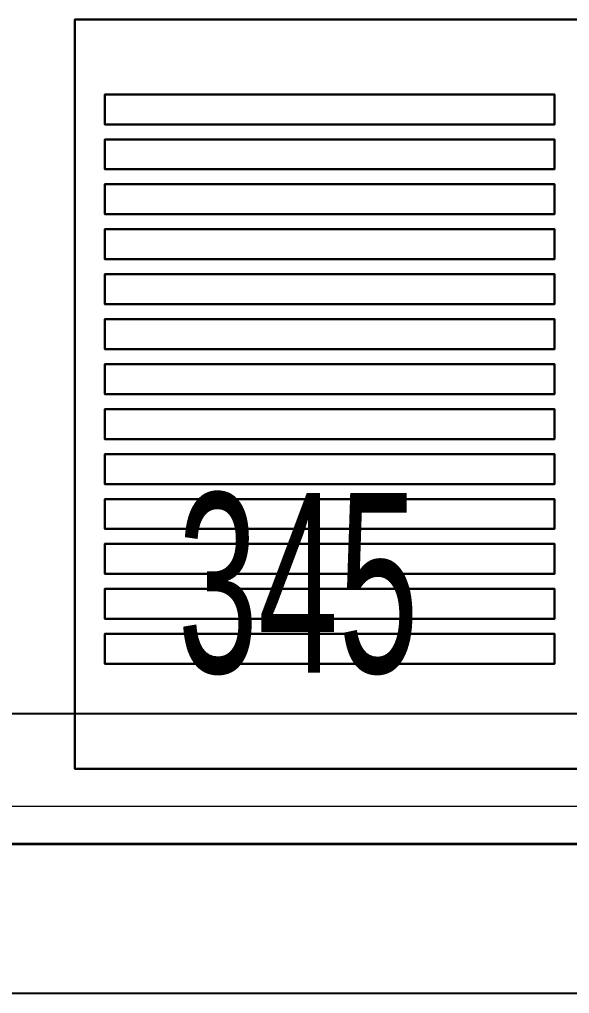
# Model space of a CAD drawing. Header units: inches. Extents: x -7543 to -822, y 102837 to 190349.
# Drawn here: x -833.63248 to -833.62514, y 102837.12568 to 102837.13868 of the extents above; entities that cross this region are included whole.
import ezdxf

# ---------------------------------------------------------------- set-up
doc = ezdxf.new("R2010")
doc.units = ezdxf.units.IN
doc.header["$MEASUREMENT"] = 0
doc.linetypes.add('DASHDOTX2', pattern=[2, 1, -0.5, 0, -0.5])
for name, color, linetype, lineweight in [('AKS', 1, 'Continuous', 25), ('ICOL', 55, 'Continuous', 25), ('SIVA', 150, 'Continuous', 15)]:
    doc.layers.add(name, color=color, linetype=linetype, lineweight=lineweight)
doc.layers.add('DUVAR', color=7, linetype='Continuous', lineweight=35, true_color=0xfc4642)
doc.layers.add('TEFRİŞ', color=7, linetype='Continuous', lineweight=25, true_color=0x78462c)
doc.styles.add('OLCU', font='tromand.shx', dxfattribs={"width": 0.6, "height": 12})

msp = doc.modelspace()

# ---------------------------------------------------------------- linework, layer by layer
at = {"layer": 'AKS', "linetype": 'DASHDOTX2', "ltscale": 10}
msp.add_line((-833.210096, 102837.125684), (-833.660261, 102837.125684), dxfattribs=at)
at = {"layer": 'DUVAR'}
msp.add_line((-833.660261, 102837.127684), (-833.594261, 102837.127684), dxfattribs=at)
at = {"layer": 'ICOL'}
msp.add_line((-833.594261, 102837.129419), (-833.663261, 102837.129419), dxfattribs=at)
at = {"layer": 'SIVA'}
msp.add_line((-833.660761, 102837.128184), (-833.593761, 102837.128184), dxfattribs=at)
at = {"layer": 'TEFRİŞ'}
for points in [[(-833.631741, 102837.128684, -0.000127), (-833.631741, 102837.138684, -0.000127), (-833.631741, 102837.138684), (-833.631741, 102837.128684)], [(-833.631741, 102837.138684, -0.000127), (-833.624941, 102837.138684, -0.000127), (-833.624941, 102837.138684), (-833.631741, 102837.138684)], [(-833.624941, 102837.128684), (-833.624941, 102837.138684), (-833.631741, 102837.138684), (-833.631741, 102837.128684)], [(-833.631341, 102837.137284, -0.000127), (-833.631341, 102837.137684, -0.000127), (-833.631341, 102837.137684, 0.000073), (-833.631341, 102837.137284, 0.000073)], [(-833.631341, 102837.137684, -0.000127), (-833.625341, 102837.137684, -0.000127), (-833.625341, 102837.137684, 0.000073), (-833.631341, 102837.137684, 0.000073)], [(-833.625341, 102837.137284, -0.000127), (-833.625341, 102837.137684, -0.000127), (-833.625341, 102837.137684, 0.000073), (-833.625341, 102837.137284, 0.000073)], [(-833.625341, 102837.137284, -0.000127), (-833.631341, 102837.137284, -0.000127), (-833.631341, 102837.137284, 0.000073), (-833.625341, 102837.137284, 0.000073)], [(-833.631341, 102837.136684, -0.000127), (-833.631341, 102837.137084, -0.000127), (-833.631341, 102837.137084, 0.000073), (-833.631341, 102837.136684, 0.000073)], [(-833.631341, 102837.137084, -0.000127), (-833.625341, 102837.137084, -0.000127), (-833.625341, 102837.137084, 0.000073), (-833.631341, 102837.137084, 0.000073)], [(-833.625341, 102837.136684, -0.000127), (-833.625341, 102837.137084, -0.000127), (-833.625341, 102837.137084, 0.000073), (-833.625341, 102837.136684, 0.000073)], [(-833.625341, 102837.136684, -0.000127), (-833.631341, 102837.136684, -0.000127), (-833.631341, 102837.136684, 0.000073), (-833.625341, 102837.136684, 0.000073)], [(-833.631341, 102837.136084, -0.000127), (-833.631341, 102837.136484, -0.000127), (-833.631341, 102837.136484, 0.000073), (-833.631341, 102837.136084, 0.000073)], [(-833.631341, 102837.136484, -0.000127), (-833.625341, 102837.136484, -0.000127), (-833.625341, 102837.136484, 0.000073), (-833.631341, 102837.136484, 0.000073)], [(-833.625341, 102837.136084, -0.000127), (-833.625341, 102837.136484, -0.000127), (-833.625341, 102837.136484, 0.000073), (-833.625341, 102837.136084, 0.000073)], [(-833.625341, 102837.136084, -0.000127), (-833.631341, 102837.136084, -0.000127), (-833.631341, 102837.136084, 0.000073), (-833.625341, 102837.136084, 0.000073)], [(-833.631341, 102837.135484, -0.000127), (-833.631341, 102837.135884, -0.000127), (-833.631341, 102837.135884, 0.000073), (-833.631341, 102837.135484, 0.000073)], [(-833.631341, 102837.135884, -0.000127), (-833.625341, 102837.135884, -0.000127), (-833.625341, 102837.135884, 0.000073), (-833.631341, 102837.135884, 0.000073)], [(-833.625341, 102837.135484, -0.000127), (-833.625341, 102837.135884, -0.000127), (-833.625341, 102837.135884, 0.000073), (-833.625341, 102837.135484, 0.000073)], [(-833.625341, 102837.135484, -0.000127), (-833.631341, 102837.135484, -0.000127), (-833.631341, 102837.135484, 0.000073), (-833.625341, 102837.135484, 0.000073)], [(-833.631341, 102837.134884, -0.000127), (-833.631341, 102837.135284, -0.000127), (-833.631341, 102837.135284, 0.000073), (-833.631341, 102837.134884, 0.000073)], [(-833.631341, 102837.135284, -0.000127), (-833.625341, 102837.135284, -0.000127), (-833.625341, 102837.135284, 0.000073), (-833.631341, 102837.135284, 0.000073)], [(-833.625341, 102837.134884, -0.000127), (-833.625341, 102837.135284, -0.000127), (-833.625341, 102837.135284, 0.000073), (-833.625341, 102837.134884, 0.000073)], [(-833.625341, 102837.134884, -0.000127), (-833.631341, 102837.134884, -0.000127), (-833.631341, 102837.134884, 0.000073), (-833.625341, 102837.134884, 0.000073)], [(-833.631341, 102837.134284, -0.000127), (-833.631341, 102837.134684, -0.000127), (-833.631341, 102837.134684, 0.000073), (-833.631341, 102837.134284, 0.000073)], [(-833.631341, 102837.134684, -0.000127), (-833.625341, 102837.134684, -0.000127), (-833.625341, 102837.134684, 0.000073), (-833.631341, 102837.134684, 0.000073)], [(-833.625341, 102837.134284, -0.000127), (-833.625341, 102837.134684, -0.000127), (-833.625341, 102837.134684, 0.000073), (-833.625341, 102837.134284, 0.000073)], [(-833.625341, 102837.134284, -0.000127), (-833.631341, 102837.134284, -0.000127), (-833.631341, 102837.134284, 0.000073), (-833.625341, 102837.134284, 0.000073)], [(-833.631341, 102837.133684, -0.000127), (-833.631341, 102837.134084, -0.000127), (-833.631341, 102837.134084, 0.000073), (-833.631341, 102837.133684, 0.000073)], [(-833.631341, 102837.134084, -0.000127), (-833.625341, 102837.134084, -0.000127), (-833.625341, 102837.134084, 0.000073), (-833.631341, 102837.134084, 0.000073)], [(-833.625341, 102837.133684, -0.000127), (-833.625341, 102837.134084, -0.000127), (-833.625341, 102837.134084, 0.000073), (-833.625341, 102837.133684, 0.000073)], [(-833.625341, 102837.133684, -0.000127), (-833.631341, 102837.133684, -0.000127), (-833.631341, 102837.133684, 0.000073), (-833.625341, 102837.133684, 0.000073)], [(-833.631341, 102837.133084, -0.000127), (-833.631341, 102837.133484, -0.000127), (-833.631341, 102837.133484, 0.000073), (-833.631341, 102837.133084, 0.000073)], [(-833.631341, 102837.133484, -0.000127), (-833.625341, 102837.133484, -0.000127), (-833.625341, 102837.133484, 0.000073), (-833.631341, 102837.133484, 0.000073)], [(-833.625341, 102837.133084, -0.000127), (-833.625341, 102837.133484, -0.000127), (-833.625341, 102837.133484, 0.000073), (-833.625341, 102837.133084, 0.000073)], [(-833.625341, 102837.133084, -0.000127), (-833.631341, 102837.133084, -0.000127), (-833.631341, 102837.133084, 0.000073), (-833.625341, 102837.133084, 0.000073)], [(-833.631341, 102837.132484, -0.000127), (-833.631341, 102837.132884, -0.000127), (-833.631341, 102837.132884, 0.000073), (-833.631341, 102837.132484, 0.000073)], [(-833.631341, 102837.132884, -0.000127), (-833.625341, 102837.132884, -0.000127), (-833.625341, 102837.132884, 0.000073), (-833.631341, 102837.132884, 0.000073)], [(-833.625341, 102837.132484, -0.000127), (-833.625341, 102837.132884, -0.000127), (-833.625341, 102837.132884, 0.000073), (-833.625341, 102837.132484, 0.000073)], [(-833.625341, 102837.132484, -0.000127), (-833.631341, 102837.132484, -0.000127), (-833.631341, 102837.132484, 0.000073), (-833.625341, 102837.132484, 0.000073)], [(-833.631341, 102837.131884, -0.000127), (-833.631341, 102837.132284, -0.000127), (-833.631341, 102837.132284, 0.000073), (-833.631341, 102837.131884, 0.000073)], [(-833.631341, 102837.132284, -0.000127), (-833.625341, 102837.132284, -0.000127), (-833.625341, 102837.132284, 0.000073), (-833.631341, 102837.132284, 0.000073)], [(-833.625341, 102837.131884, -0.000127), (-833.625341, 102837.132284, -0.000127), (-833.625341, 102837.132284, 0.000073), (-833.625341, 102837.131884, 0.000073)], [(-833.625341, 102837.131884, -0.000127), (-833.631341, 102837.131884, -0.000127), (-833.631341, 102837.131884, 0.000073), (-833.625341, 102837.131884, 0.000073)], [(-833.631341, 102837.131284, -0.000127), (-833.631341, 102837.131684, -0.000127), (-833.631341, 102837.131684, 0.000073), (-833.631341, 102837.131284, 0.000073)], [(-833.631341, 102837.131684, -0.000127), (-833.625341, 102837.131684, -0.000127), (-833.625341, 102837.131684, 0.000073), (-833.631341, 102837.131684, 0.000073)], [(-833.625341, 102837.131284, -0.000127), (-833.625341, 102837.131684, -0.000127), (-833.625341, 102837.131684, 0.000073), (-833.625341, 102837.131284, 0.000073)], [(-833.625341, 102837.131284, -0.000127), (-833.631341, 102837.131284, -0.000127), (-833.631341, 102837.131284, 0.000073), (-833.625341, 102837.131284, 0.000073)], [(-833.631341, 102837.130684, -0.000127), (-833.631341, 102837.131084, -0.000127), (-833.631341, 102837.131084, 0.000073), (-833.631341, 102837.130684, 0.000073)], [(-833.631341, 102837.131084, -0.000127), (-833.625341, 102837.131084, -0.000127), (-833.625341, 102837.131084, 0.000073), (-833.631341, 102837.131084, 0.000073)], [(-833.625341, 102837.130684, -0.000127), (-833.625341, 102837.131084, -0.000127), (-833.625341, 102837.131084, 0.000073), (-833.625341, 102837.130684, 0.000073)], [(-833.625341, 102837.130684, -0.000127), (-833.631341, 102837.130684, -0.000127), (-833.631341, 102837.130684, 0.000073), (-833.625341, 102837.130684, 0.000073)], [(-833.631341, 102837.130084, -0.000127), (-833.631341, 102837.130484, -0.000127), (-833.631341, 102837.130484, 0.000073), (-833.631341, 102837.130084, 0.000073)], [(-833.631341, 102837.130484, -0.000127), (-833.625341, 102837.130484, -0.000127), (-833.625341, 102837.130484, 0.000073), (-833.631341, 102837.130484, 0.000073)], [(-833.625341, 102837.130084, -0.000127), (-833.625341, 102837.130484, -0.000127), (-833.625341, 102837.130484, 0.000073), (-833.625341, 102837.130084, 0.000073)], [(-833.625341, 102837.130084, -0.000127), (-833.631341, 102837.130084, -0.000127), (-833.631341, 102837.130084, 0.000073), (-833.625341, 102837.130084, 0.000073)], [(-833.624941, 102837.128684, -0.000127), (-833.631741, 102837.128684, -0.000127), (-833.631741, 102837.128684), (-833.624941, 102837.128684)]]:
    msp.add_3dface(points, dxfattribs=at)

# ---------------------------------------------------------------- texts
at = {"layer": 'ICOL', "insert": (-833.628761, 102837.131147), "char_height": 0.0024, "attachment_point": 5, "style": 'OLCU'}
msp.add_mtext('\\A1;345', dxfattribs=at)

doc.saveas('drawing.dxf')
